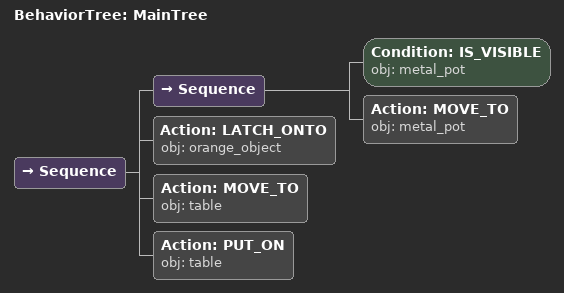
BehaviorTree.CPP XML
<root main_tree_to_execute="MainTree">
  <BehaviorTree ID="MainTree">
    <Sequence>
      <Sequence>
        <!-- Check metal_pot is visible before NAVIGATE_TO -->
        <Condition ID="IS_VISIBLE" obj="metal_pot" />
        <!-- Navigate to metal_pot -->
        <Action ID="MOVE_TO" obj="metal_pot" />
      </Sequence>
      <!-- Move to metal_pot -->
      <Action ID="LATCH_ONTO" obj="orange_object" />
      <!-- Latch onto orange_object -->
      <Action ID="MOVE_TO" obj="table" />
      <!-- Move to table -->
      <Action ID="PUT_ON" obj="table" />
    </Sequence>
  </BehaviorTree>
</root>
